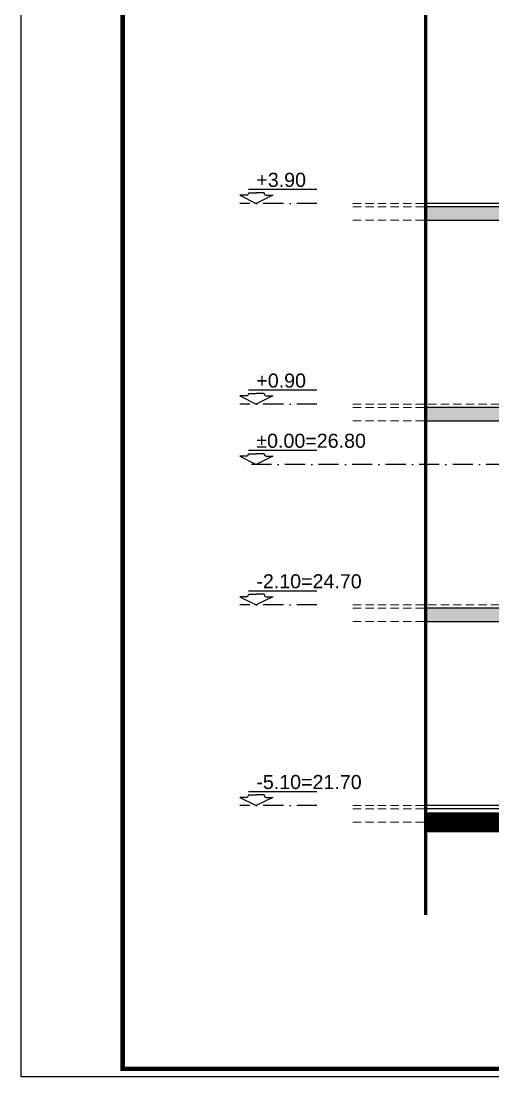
# Model space of a CAD drawing. Extents: x 9615146 to 9672346, y 4699603 to 4705703.
# Drawn here: x 9651746 to 9652451, y 4699603 to 4701181 of the extents above; entities that cross this region are included whole.
import ezdxf

# ---------------------------------------------------------------- set-up
doc = ezdxf.new("R2010")
doc.units = 0
doc.header["$LTSCALE"] = 0.5
doc.header["$MEASUREMENT"] = 0
doc.linetypes.add('DASHED', pattern=[0.75, 0.5, -0.25])
doc.linetypes.add('OSI1000', pattern=[5, 3, -1, 0, -1])
for name, color, linetype in [('_dimension_evel', 4, 'CONTINUOUS'), ('_hatch', 9, 'CONTINUOUS'), ('_table', 3, 'CONTINUOUS'), ('fasadi', 147, 'CONTINUOUS')]:
    doc.layers.add(name, color=color, linetype=linetype)
doc.layers.add('_punk', color=8, linetype='DASHED', lineweight=9)
doc.styles.add('HEB1', font='', dxfattribs={"width": 0.8, "oblique": 17})
doc.styles.add('POMESHTENIA', font='arial.ttf', dxfattribs={"width": 0.9})
doc.styles.get('HEB1').set_extended_font_data('HebarU Cyr')

# ---------------------------------------------------------------- blocks, each defined once
blk = doc.blocks.new('rtyre')
at = {"layer": '_dimension_evel', "ltscale": 20}
for p, q in [((-21.1, 37.8), (161.6, 37.8)), ((-21.1, 28.3), (-21.1, 26.8)), ((-21.1, 28.3), (0, 28.3)), ((21.1, 28.3), (0, 28.3)), ((21.1, 28.3), (21.1, 26.8)), ((-26, 21.9), (-43.7, 21.9)), ((-43.7, 21.9), (0, 0)), ((43.7, 21.9), (0, 0)), ((26, 21.9), (43.7, 21.9))]:
    blk.add_line(p, q, dxfattribs=at)
for centre, major_axis, start_param, end_param in [((-26, 26.8), (3.46, 3.46), 3.926991, 5.497787), ((26, 26.8), (-3.46, 3.46), 0.785398, 2.356194)]:
    blk.add_ellipse(centre, major_axis=major_axis, ratio=1, start_param=start_param, end_param=end_param, dxfattribs=at)
at = {"layer": '_dimension_evel', "linetype": 'OSI1000', "ltscale": 20, "style": 'HEB1', "oblique": 360, "width": 0.8}
blk.add_attdef('+12.50', (0, 44.2), '', height=42, rotation=360, dxfattribs=at)

msp = doc.modelspace()

# ---------------------------------------------------------------- hatches: boundary and pattern name
at = {"layer": 'fasadi', "ltscale": 40}
h = msp.add_hatch(color=256, dxfattribs=at)
h.paths.add_polyline_path([(9652686.05, 4700903.84), (9652350.56, 4700903.84), (9652350.56, 4700883.84), (9652686.05, 4700883.84)])
h.paths.add_polyline_path([(9652494.52, 4700883.84), (9652468.64, 4700883.84), (9652468.64, 4700843.84), (9652494.52, 4700843.84)])
h.paths.add_polyline_path([(9652686.05, 4700943.84), (9652670.52, 4700943.84), (9652670.52, 4700908.84), (9652686.05, 4700908.84)])
h.paths.add_polyline_path([(9652686.05, 4700908.84), (9652670.52, 4700908.84), (9652670.52, 4700903.84), (9652686.05, 4700903.84)])
h = msp.add_hatch(color=256, dxfattribs=at)
h.paths.add_polyline_path([(9652686.05, 4700603.84), (9652350.56, 4700603.84), (9652350.56, 4700583.84), (9652686.05, 4700583.84)])
h.paths.add_polyline_path([(9652494.52, 4700583.84), (9652468.64, 4700583.84), (9652468.64, 4700543.84), (9652494.52, 4700543.84)])
h.paths.add_polyline_path([(9652686.05, 4700643.84), (9652670.52, 4700643.84), (9652670.52, 4700608.84), (9652686.05, 4700608.84)])
h.paths.add_polyline_path([(9652686.05, 4700608.84), (9652670.52, 4700608.84), (9652670.52, 4700603.84), (9652686.05, 4700603.84)])
h = msp.add_hatch(color=256, dxfattribs=at)
h.paths.add_polyline_path([(9652686.05, 4700303.84), (9652350.56, 4700303.84), (9652350.56, 4700283.84), (9652686.05, 4700283.84)])
h.paths.add_polyline_path([(9652494.52, 4700283.84), (9652468.64, 4700283.84), (9652468.64, 4700243.84), (9652494.52, 4700243.84)])
h.paths.add_polyline_path([(9652686.05, 4700343.84), (9652670.52, 4700343.84), (9652670.52, 4700308.84), (9652686.05, 4700308.84)])
h.paths.add_polyline_path([(9652686.05, 4700308.84), (9652670.52, 4700308.84), (9652670.52, 4700303.84), (9652686.05, 4700303.84)])

# ---------------------------------------------------------------- linework, layer by layer
at = {"layer": '_dimension_evel', "linetype": 'OSI1000', "ltscale": 20}
for p, q in [((9652187.84, 4700908.84), (9652072.91, 4700908.84)), ((9652187.84, 4700608.84), (9652072.91, 4700608.84)), ((9655426.7, 4700518.84), (9652072.91, 4700518.84)), ((9652187.84, 4700308.84), (9652072.91, 4700308.84)), ((9652187.84, 4700008.84), (9652072.91, 4700008.84))]:
    msp.add_line(p, q, dxfattribs=at)
at = {"layer": '_dimension_evel', "linetype": 'OSI1000', "ltscale": 20, "const_width": 5}
msp.add_lwpolyline([(9652350.56, 4699845.26), (9652350.56, 4702288.08)], dxfattribs=at)
at = {"layer": '_hatch', "color": 252, "ltscale": 10, "const_width": 30}
msp.add_lwpolyline([(9655131.44, 4699983.84), (9652350.56, 4699983.84)], dxfattribs=at)
at = {"layer": '_punk', "ltscale": 50}
for p, q in [((9652241.53, 4700908.84), (9655278.39, 4700908.84)), ((9652241.53, 4700903.84), (9655278.39, 4700903.84)), ((9652241.53, 4700883.84), (9655278.39, 4700883.84)), ((9652241.53, 4700608.84), (9655278.39, 4700608.84)), ((9652241.53, 4700603.84), (9655278.39, 4700603.84)), ((9652241.53, 4700583.84), (9655278.39, 4700583.84)), ((9652241.53, 4700308.84), (9655278.39, 4700308.84)), ((9652241.53, 4700303.84), (9655278.39, 4700303.84)), ((9652241.53, 4700283.84), (9655278.39, 4700283.84)), ((9652241.53, 4700008.84), (9655278.39, 4700008.84)), ((9652241.53, 4700003.84), (9655278.39, 4700003.84)), ((9652241.53, 4699983.84), (9655278.39, 4699983.84))]:
    msp.add_line(p, q, dxfattribs=at)
at = {"layer": '_table', "ltscale": 10}
msp.add_lwpolyline([(9651746.03, 4702603.38), (9660046.03, 4702603.38), (9660046.03, 4699603.38), (9651746.03, 4699603.38)], close=True, dxfattribs=at)
at = {"layer": '_table', "ltscale": 10, "const_width": 6.84}
msp.add_lwpolyline([(9651897.71, 4702591.38), (9660034.03, 4702591.38), (9660034.03, 4699615.38), (9651897.71, 4699615.38)], close=True, dxfattribs=at)
at = {"layer": 'fasadi', "ltscale": 40}
msp.add_line((9652665.34, 4700908.84), (9652350.56, 4700908.84), dxfattribs=at)
for points in [[(9652468.64, 4700883.84), (9652468.64, 4700843.84), (9652494.52, 4700843.84), (9652494.52, 4700883.84), (9652686.05, 4700883.84), (9652686.05, 4700943.84), (9652670.52, 4700943.84), (9652670.52, 4700903.84), (9652350.56, 4700903.84), (9652350.56, 4700883.84), (9652468.64, 4700883.84)], [(9652468.64, 4700583.84), (9652468.64, 4700543.84), (9652494.52, 4700543.84), (9652494.52, 4700583.84), (9652686.05, 4700583.84), (9652686.05, 4700643.84), (9652670.52, 4700643.84), (9652670.52, 4700603.84), (9652350.56, 4700603.84), (9652350.56, 4700583.84), (9652468.64, 4700583.84)], [(9652468.64, 4700283.84), (9652468.64, 4700243.84), (9652494.52, 4700243.84), (9652494.52, 4700283.84), (9652686.05, 4700283.84), (9652686.05, 4700343.84), (9652670.52, 4700343.84), (9652670.52, 4700303.84), (9652350.56, 4700303.84), (9652350.56, 4700283.84), (9652468.64, 4700283.84)], [(9655131.44, 4700008.84), (9652350.56, 4700008.84)], [(9655131.44, 4700003.84), (9652350.56, 4700003.84)]]:
    msp.add_lwpolyline(points, dxfattribs=at)

# ---------------------------------------------------------------- block references
at = {"layer": '_dimension_evel', "linetype": 'OSI1000', "ltscale": 20}
ref = msp.add_blockref('rtyre', (9652097.37, 4700908.84), dxfattribs=dict(at, xscale=0.5600000023841858, yscale=0.5600000023841858, zscale=0.5600000023841858))
ref.add_attrib('+12.50', '+3.90', (9652097.37, 4700933.61, 0), dxfattribs={"linetype": 'OSI1000', "ltscale": 20, "height": 21, "style": 'POMESHTENIA'})
ref = msp.add_blockref('rtyre', (9652097.37, 4700608.84), dxfattribs=dict(at, xscale=0.5600000023841858, yscale=0.5600000023841858, zscale=0.5600000023841858))
ref.add_attrib('+12.50', '+0.90', (9652097.37, 4700633.61, 0), dxfattribs={"linetype": 'OSI1000', "ltscale": 20, "height": 21, "style": 'POMESHTENIA'})
ref = msp.add_blockref('rtyre', (9652097.37, 4700518.84), dxfattribs=dict(at, xscale=0.5600000023841858, yscale=0.5600000023841858, zscale=0.5600000023841858))
ref.add_attrib('+12.50', '%%p0.00=26.80', (9652097.37, 4700543.61, 0), dxfattribs={"linetype": 'OSI1000', "ltscale": 20, "height": 21, "style": 'POMESHTENIA'})
ref = msp.add_blockref('rtyre', (9652097.37, 4700308.84), dxfattribs=dict(at, xscale=0.5600000023841858, yscale=0.5600000023841858, zscale=0.5600000023841858))
ref.add_attrib('+12.50', '-2.10=24.70', (9652097.37, 4700333.61, 0), dxfattribs={"linetype": 'OSI1000', "ltscale": 20, "height": 21, "style": 'POMESHTENIA'})
ref = msp.add_blockref('rtyre', (9652097.37, 4700008.84), dxfattribs=dict(at, xscale=0.5600000023841858, yscale=0.5600000023841858, zscale=0.5600000023841858))
ref.add_attrib('+12.50', '-5.10=21.70', (9652097.37, 4700033.61, 0), dxfattribs={"linetype": 'OSI1000', "ltscale": 20, "height": 21, "style": 'POMESHTENIA'})

doc.saveas('drawing.dxf')
